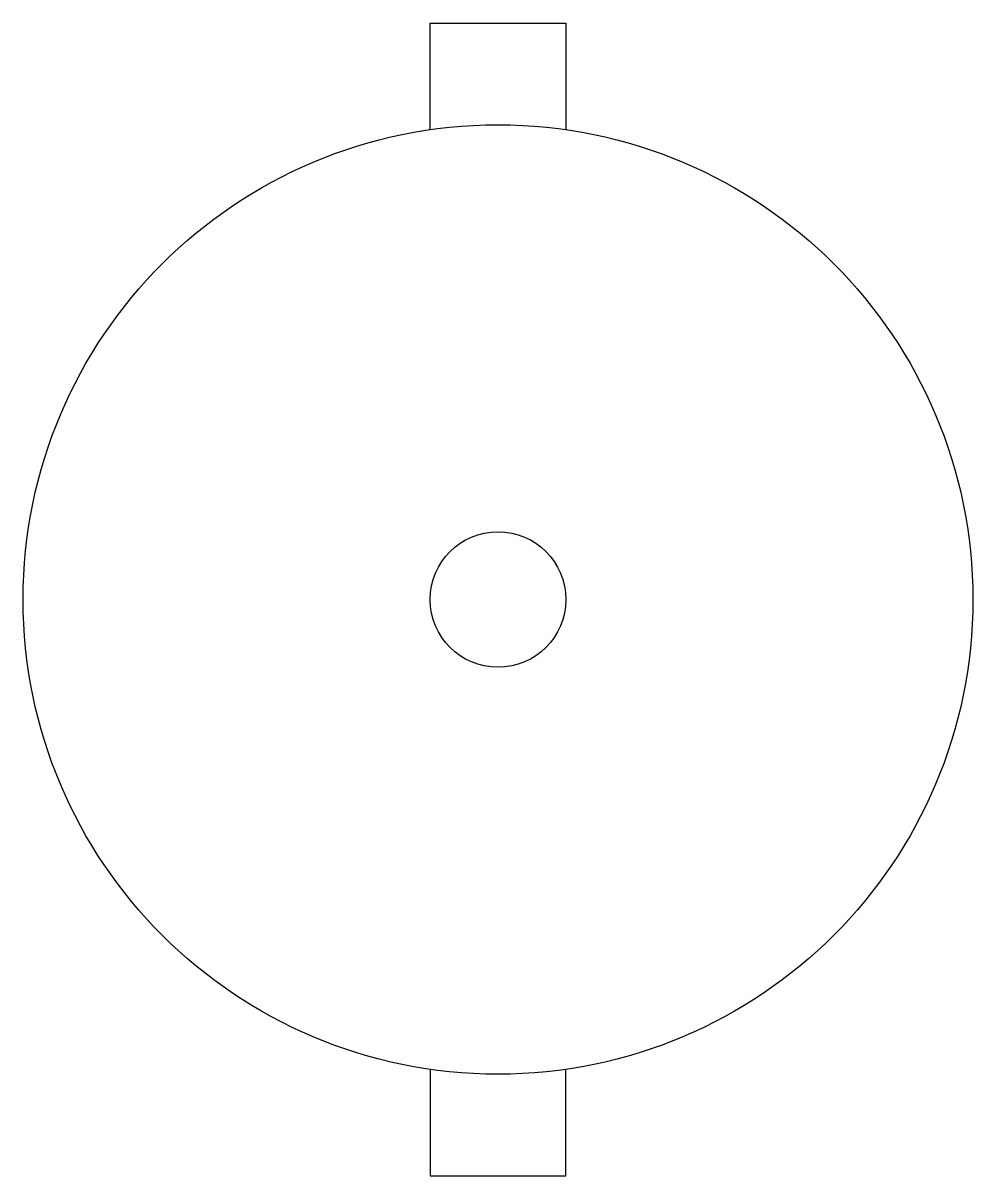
# Model space of a CAD drawing. Header units: millimetres. Extents: x 10.75 to 17.75, y -4.25 to 4.25.
import ezdxf

# ---------------------------------------------------------------- set-up
doc = ezdxf.new("R2010")
doc.units = ezdxf.units.MM

msp = doc.modelspace()

# ---------------------------------------------------------------- linework, layer by layer
at = {"color": 7, "linetype": 'Continuous'}
for p, q in [((13.75, 3.4641), (13.75, 4.25)), ((13.75, 4.25), (14.75, 4.25)), ((14.75, 4.25), (14.75, 3.4641)), ((13.75, -3.4641), (13.75, -4.25)), ((14.75, -4.25), (14.75, -3.4641)), ((13.75, -4.25), (14.75, -4.25))]:
    msp.add_line(p, q, dxfattribs=at)
for radius in [3.5, 0.5]:
    msp.add_circle((14.25, 0), radius, dxfattribs=at)

doc.saveas('drawing.dxf')
